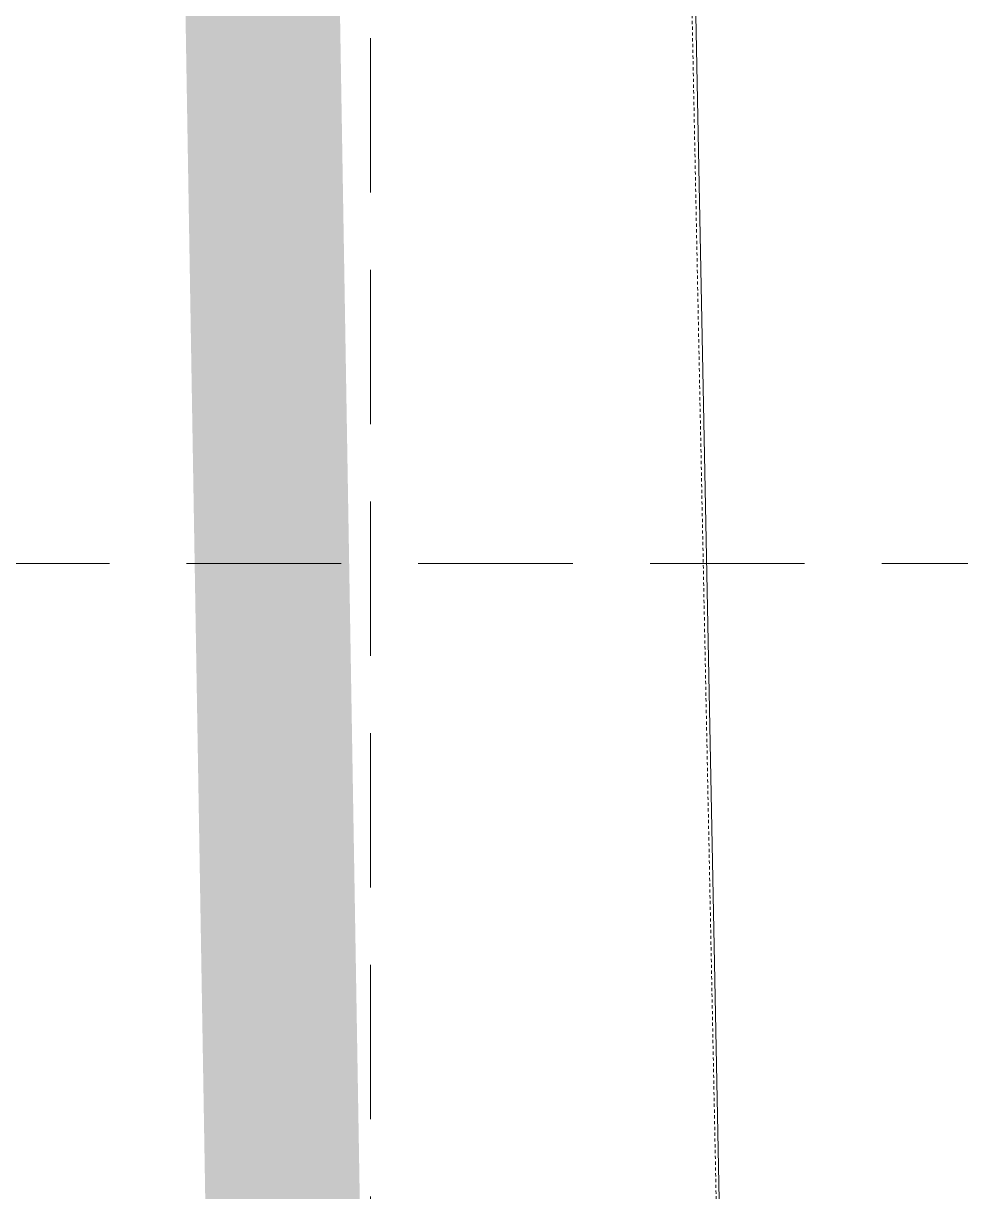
# Model space of a CAD drawing. Extents: x 2140663 to 2528301, y 336313 to 7007653.
# Drawn here: x 2528176.61 to 2528213.01, y 7007298.13 to 7007343.52 of the extents above; entities that cross this region are included whole.
import ezdxf

# ---------------------------------------------------------------- set-up
doc = ezdxf.new("R2010")
doc.units = 0
doc.header["$MEASUREMENT"] = 0
doc.linetypes.add('HIDDEN', pattern=[0.375, 0.25, -0.125])
doc.linetypes.add('xdrc002pt$0$HIDDEN2', pattern=[0.1875, 0.125, -0.0625])
for name, color, linetype in [('GRID', 254, 'HIDDEN'), ('LIMITS OF DISTURBANCE', 1, 'HIDDEN'), ('xdrc002bs$0$v-pave-exst', 6, 'Continuous'), ('xdrc002pt$0$V-PROP-ESMT-E', 6, 'xdrc002pt$0$HIDDEN2')]:
    doc.layers.add(name, color=color, linetype=linetype)

msp = doc.modelspace()

# ---------------------------------------------------------------- linework, layer by layer
at = {"layer": 'GRID', "color": 253, "linetype": 'HIDDEN', "lineweight": 0, "ltscale": 24}
for p, q in [((2528190.162709506, 7006031.94567379), (2528190.080169552, 7007625.178615601)), ((2527228.947377252, 7007322.530797625), (2528272.331315909, 7007322.530797625))]:
    msp.add_line(p, q, dxfattribs=at)
at = {"layer": 'LIMITS OF DISTURBANCE', "ltscale": 70, "const_width": 6}
msp.add_lwpolyline([(2527323.279507909, 7007478.034385583), (2527323.279507909, 7007463.102355542), (2527345.362386929, 7006446.874516389, 0.3527120601780434), (2527681.725039883, 7006131.321992346), (2528205.897920626, 7006144.525554366), (2528183.386823632, 7007495.015237641)], format="xyb", close=True, dxfattribs=at)
at = {"layer": 'xdrc002bs$0$v-pave-exst', "color": 7, "lineweight": 0}
msp.add_line((2528204.350850269, 7007260.829977897, 601.0451154892495), (2528200.222104499, 7007472.108586038, 600.7835), dxfattribs=at)
at = {"layer": 'xdrc002pt$0$V-PROP-ESMT-E', "color": 7, "lineweight": 0}
msp.add_line((2528199.938596871, 7007474.090329607), (2528211.10287185, 7006924.203651314), dxfattribs=at)

doc.saveas('drawing.dxf')
